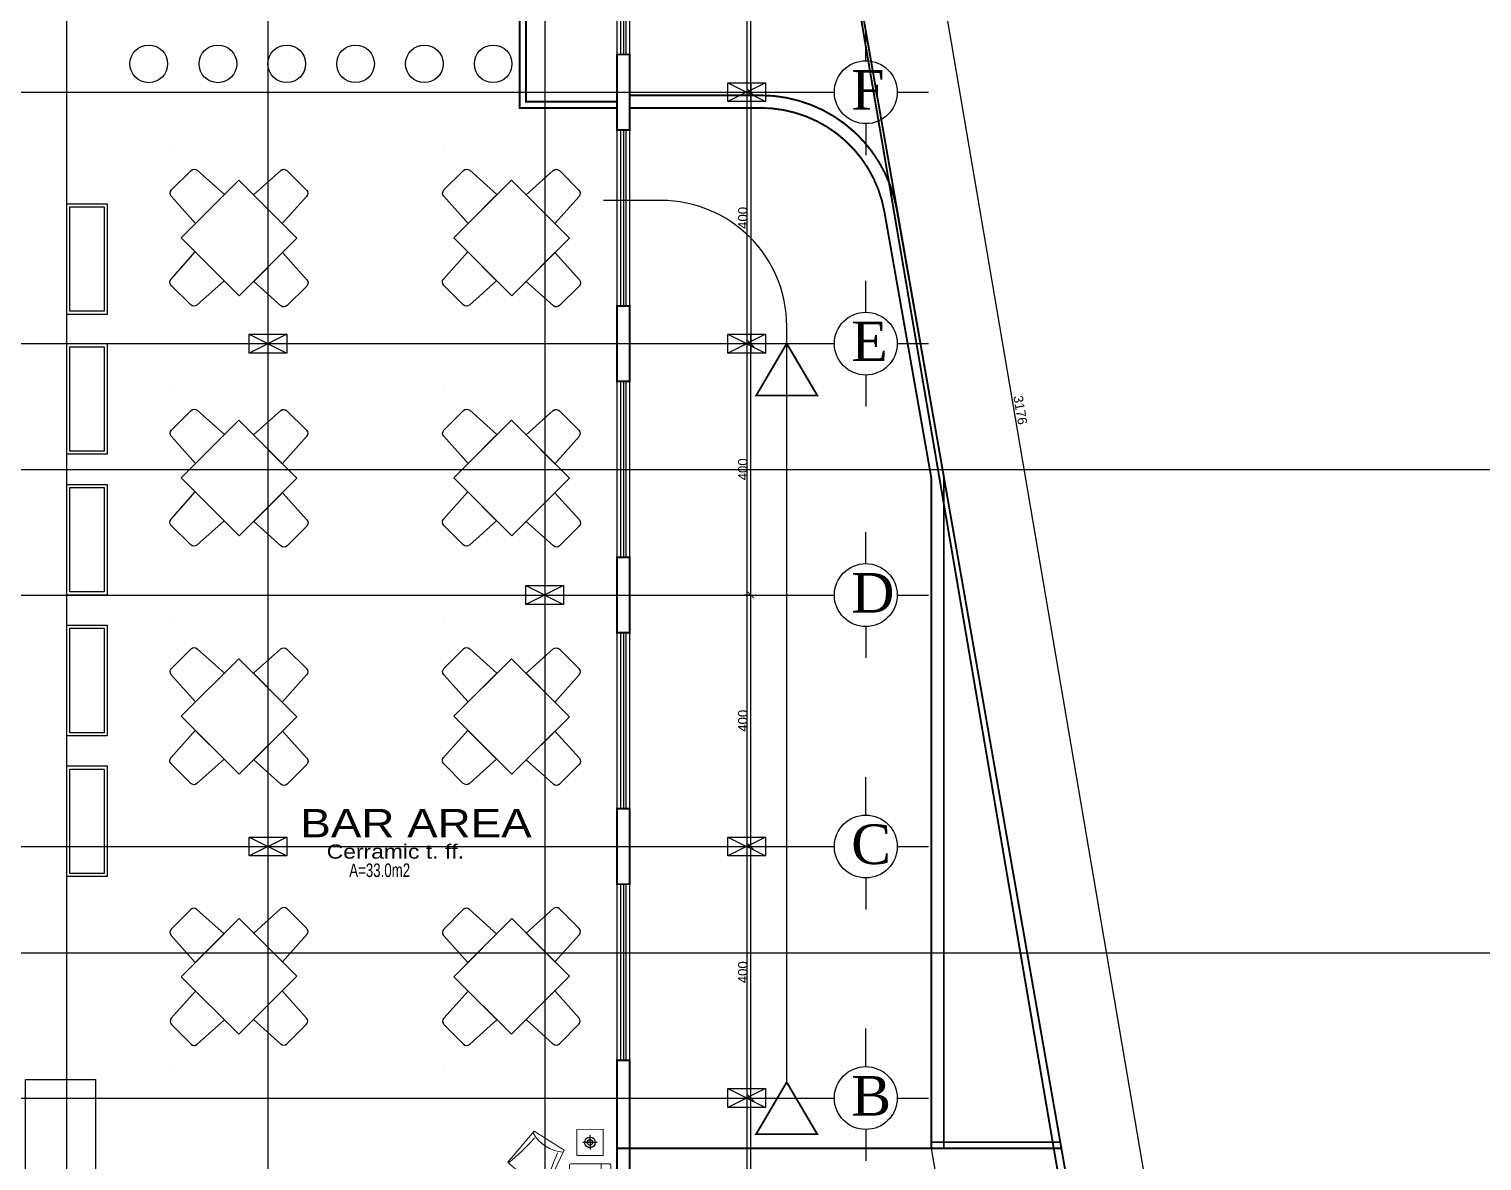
# Model space of a CAD drawing. Extents: x 250879 to 348495, y -51522 to -9360.
# Drawn here: x 317439 to 319750, y -43072 to -41272 of the extents above; entities that cross this region are included whole.
import ezdxf

# ---------------------------------------------------------------- set-up
doc = ezdxf.new("R2010")
doc.units = 0
doc.layers.get('0').update_dxf_attribs({"linetype": 'CONTINUOUS'})
doc.layers.get('DEFPOINTS').update_dxf_attribs({"color": 9, "linetype": 'CONTINUOUS'})
for name, color, linetype, lineweight in [('A-text finishing', 6, 'CONTINUOUS', 13), ('A-text function', 30, 'CONTINUOUS', 20), ('FURN', 126, 'CONTINUOUS', 9)]:
    doc.layers.add(name, color=color, linetype=linetype, lineweight=lineweight)
for name, color, linetype in [('AXIS', 1, 'CONTINUOUS'), ('COLUMN', 5, 'CONTINUOUS'), ('FURNITURE', 4, 'CONTINUOUS'), ('HATCH', 8, 'CONTINUOUS'), ('TEXT', 3, 'CONTINUOUS'), ('TRUSS', 2, 'CONTINUOUS'), ('WALL', 7, 'CONTINUOUS'), ('WALL1', 2, 'CONTINUOUS')]:
    doc.layers.add(name, color=color, linetype=linetype)
doc.styles.add('ARIAL', font='BOD_CR.TTF', dxfattribs={"width": 1.2})
doc.styles.get("Standard").update_dxf_attribs({"font": 'sanss___.ttf', "height": 15})
doc.styles.add('style2', font='romantic.ttf', dxfattribs={"height": 50})
doc.dimstyles.get("Standard").update_dxf_attribs({"dimtxt": 15, "dimasz": 10, "dimexe": 10, "dimexo": 30, "dimgap": 5, "dimtad": 1, "dimdec": 0, "dimdsep": 46, "dimtxsty": 'Standard', "dimblk1": 'ARCHTICK', "dimblk2": 'ARCHTICK', "dimsah": 1, "dimcen": 2.5, "dimdle": 15, "dimclrd": 3, "dimclre": 3, "dimclrt": 3, "dimazin": 0, "dimtfac": 1, "dimtdec": 0, "dimtmove": 2, "dimatfit": 2, "dimldrblk": 'ARCHTICK', "dimfxl": 1.0455, "dimfxlon": 1, "dimtolj": 1, "dimtzin": 0, "dimarcsym": 0})
doc.dimstyles.new('STANDARD$0', dxfattribs={"dimscale": 0, "dimtxt": 12, "dimasz": 8, "dimexe": 15, "dimexo": 0.0625, "dimgap": 2, "dimtad": 1, "dimdec": 0, "dimzin": 0, "dimdsep": 46, "dimtxsty": 'Standard', "dimblk1": 'ARCHTICK', "dimblk2": 'ARCHTICK', "dimsah": 1, "dimcen": 0.09, "dimdle": 15, "dimclrd": 3, "dimclre": 3, "dimclrt": 3, "dimazin": 0, "dimtfac": 1, "dimtdec": 0, "dimtofl": 0, "dimtmove": 1, "dimatfit": 3, "dimldrblk": 'ARCHTICK', "dimfxl": 1.0455, "dimfxlon": 1, "dimtolj": 1, "dimtzin": 0, "dimarcsym": 0})

# ---------------------------------------------------------------- blocks, each defined once
blk = doc.blocks.new('_ARCHTICK')
at = {"color": 0, "linetype": 'ByBlock', "const_width": 0.15}
blk.add_lwpolyline([(-0.5, -0.5), (0.5, 0.5)], dxfattribs=at)
blk = doc.blocks.new('*D2120')
at = {"layer": 'DEFPOINTS', "color": 0, "linetype": 'ByBlock', "ltscale": 3, "transparency": 16777216}
for p in [(318520.2, -42972.2), (318587, -42972.2), (318385.2, -43270.2)]:
    blk.add_point(p, dxfattribs=at)
at = {"layer": 'WALL1', "color": 3, "linetype": 'ByBlock', "lineweight": -2, "ltscale": 3, "transparency": 16777216}
for p, q in [((318585.9, -42972.2), (318597, -42972.2)), ((318587, -43285.2), (318587, -42957.2)), ((318585.9, -43270.2), (318597, -43270.2))]:
    blk.add_line(p, q, dxfattribs=at)
at = {"layer": 'WALL1', "color": 3, "linetype": 'ByBlock', "lineweight": -2, "ltscale": 3, "transparency": 16777216, "xscale": 10, "yscale": 10, "zscale": 10}
for p, rotation in [((318587, -42972.2), 90), ((318587, -43270.2), 270)]:
    blk.add_blockref('_ARCHTICK', p, dxfattribs=dict(at, rotation=rotation))
at = {"layer": 'WALL1', "color": 3, "linetype": 'ByBlock', "ltscale": 3, "transparency": 16777216, "insert": (318574.3, -43121.2), "char_height": 15, "attachment_point": 5, "rotation": 90}
blk.add_mtext('\\A1;298', dxfattribs=at)
blk = doc.blocks.new('*D2121')
at = {"layer": 'DEFPOINTS', "color": 0, "linetype": 'ByBlock', "ltscale": 3, "transparency": 16777216}
for p in [(318587, -42572), (318587, -42572), (318520.2, -42972.2)]:
    blk.add_point(p, dxfattribs=at)
at = {"layer": 'WALL1', "color": 3, "linetype": 'ByBlock', "lineweight": -2, "ltscale": 3, "transparency": 16777216}
for p, q in [((318587, -42987.2), (318587, -42557)), ((318587, -42572), (318577, -42572)), ((318585.9, -42972.2), (318597, -42972.2))]:
    blk.add_line(p, q, dxfattribs=at)
at = {"layer": 'WALL1', "color": 3, "linetype": 'ByBlock', "lineweight": -2, "ltscale": 3, "transparency": 16777216, "xscale": 10, "yscale": 10, "zscale": 10}
for p, rotation in [((318587, -42572), 90), ((318587, -42972.2), 270)]:
    blk.add_blockref('_ARCHTICK', p, dxfattribs=dict(at, rotation=rotation))
at = {"layer": 'WALL1', "color": 3, "linetype": 'ByBlock', "ltscale": 3, "transparency": 16777216, "insert": (318574.3, -42772.1), "char_height": 15, "attachment_point": 5, "rotation": 90}
blk.add_mtext('\\A1;400', dxfattribs=at)
blk = doc.blocks.new('*D2122')
at = {"layer": 'DEFPOINTS', "color": 0, "linetype": 'ByBlock', "ltscale": 3, "transparency": 16777216}
for p in [(318587, -42172), (318587, -42172), (318587, -42572)]:
    blk.add_point(p, dxfattribs=at)
at = {"layer": 'WALL1', "color": 3, "linetype": 'ByBlock', "lineweight": -2, "ltscale": 3, "transparency": 16777216}
for p, q in [((318587, -42587), (318587, -42157)), ((318587, -42172), (318577, -42172)), ((318587, -42572), (318577, -42572))]:
    blk.add_line(p, q, dxfattribs=at)
at = {"layer": 'WALL1', "color": 3, "linetype": 'ByBlock', "lineweight": -2, "ltscale": 3, "transparency": 16777216, "xscale": 10, "yscale": 10, "zscale": 10}
for p, rotation in [((318587, -42172), 90), ((318587, -42572), 270)]:
    blk.add_blockref('_ARCHTICK', p, dxfattribs=dict(at, rotation=rotation))
at = {"layer": 'WALL1', "color": 3, "linetype": 'ByBlock', "ltscale": 3, "transparency": 16777216, "insert": (318574.3, -42372), "char_height": 15, "attachment_point": 5, "rotation": 90}
blk.add_mtext('\\A1;400', dxfattribs=at)
blk = doc.blocks.new('*D2123')
at = {"layer": 'DEFPOINTS', "color": 0, "linetype": 'ByBlock', "ltscale": 3, "transparency": 16777216}
for p in [(318587, -41772), (318587, -41772), (318587, -42172)]:
    blk.add_point(p, dxfattribs=at)
at = {"layer": 'WALL1', "color": 3, "linetype": 'ByBlock', "lineweight": -2, "ltscale": 3, "transparency": 16777216}
for p, q in [((318587, -41772), (318577, -41772)), ((318587, -42187), (318587, -41757)), ((318587, -42172), (318577, -42172))]:
    blk.add_line(p, q, dxfattribs=at)
at = {"layer": 'WALL1', "color": 3, "linetype": 'ByBlock', "lineweight": -2, "ltscale": 3, "transparency": 16777216, "xscale": 10, "yscale": 10, "zscale": 10}
for p, rotation in [((318587, -41772), 90), ((318587, -42172), 270)]:
    blk.add_blockref('_ARCHTICK', p, dxfattribs=dict(at, rotation=rotation))
at = {"layer": 'WALL1', "color": 3, "linetype": 'ByBlock', "ltscale": 3, "transparency": 16777216, "insert": (318574.3, -41972), "char_height": 15, "attachment_point": 5, "rotation": 90}
blk.add_mtext('\\A1;400', dxfattribs=at)
blk = doc.blocks.new('*D2124')
at = {"layer": 'DEFPOINTS', "color": 0, "linetype": 'ByBlock', "ltscale": 3, "transparency": 16777216}
for p in [(318587, -40972), (318587, -40972), (318587, -41372)]:
    blk.add_point(p, dxfattribs=at)
at = {"layer": 'WALL1', "color": 3, "linetype": 'ByBlock', "lineweight": -2, "ltscale": 3, "transparency": 16777216}
for p, q in [((318587, -41387), (318587, -40957)), ((318587, -40972), (318577, -40972)), ((318587, -41372), (318577, -41372))]:
    blk.add_line(p, q, dxfattribs=at)
at = {"layer": 'WALL1', "color": 3, "linetype": 'ByBlock', "lineweight": -2, "ltscale": 3, "transparency": 16777216, "xscale": 10, "yscale": 10, "zscale": 10}
for p, rotation in [((318587, -40972), 90), ((318587, -41372), 270)]:
    blk.add_blockref('_ARCHTICK', p, dxfattribs=dict(at, rotation=rotation))
at = {"layer": 'WALL1', "color": 3, "linetype": 'ByBlock', "ltscale": 3, "transparency": 16777216, "insert": (318574.3, -41172), "char_height": 15, "attachment_point": 5, "rotation": 90}
blk.add_mtext('\\A1;400', dxfattribs=at)
blk = doc.blocks.new('*D2127')
at = {"layer": 'DEFPOINTS', "color": 0, "linetype": 'ByBlock', "ltscale": 3, "transparency": 16777216}
for p in [(318549.7, -41372), (318549.7, -41772), (318587, -41772)]:
    blk.add_point(p, dxfattribs=at)
at = {"layer": 'WALL1', "color": 3, "linetype": 'ByBlock', "lineweight": -2, "ltscale": 3, "transparency": 16777216}
for p, q in [((318587, -41357), (318587, -41787)), ((318585.9, -41372), (318597, -41372)), ((318585.9, -41772), (318597, -41772))]:
    blk.add_line(p, q, dxfattribs=at)
at = {"layer": 'WALL1', "color": 3, "linetype": 'ByBlock', "lineweight": -2, "ltscale": 3, "transparency": 16777216, "xscale": 10, "yscale": 10, "zscale": 10}
for p, rotation in [((318587, -41372), 90), ((318587, -41772), 270)]:
    blk.add_blockref('_ARCHTICK', p, dxfattribs=dict(at, rotation=rotation))
at = {"layer": 'WALL1', "color": 3, "linetype": 'ByBlock', "ltscale": 3, "transparency": 16777216, "insert": (318574.3, -41572), "char_height": 15, "attachment_point": 5, "rotation": 90}
blk.add_mtext('\\A1;400', dxfattribs=at)
blk = doc.blocks.new('A$C237F6A72')
at = {"layer": 'FURNITURE', "color": 1}
for p, q in [((-150, 0), (150, 0)), ((0, -150), (0, 150))]:
    blk.add_line(p, q, dxfattribs=at)
at = {"layer": 'FURNITURE', "color": 2}
blk.add_circle((0, 0), 112, dxfattribs=at)
at = {"layer": 'FURNITURE', "color": 1}
blk.add_circle((0, 0), 56.2, dxfattribs=at)
blk = doc.blocks.new('sof4')
at = {"layer": 'FURN'}
for p, q in [((310711.9, -66838.3), (310712, -66799.8)), ((310712, -66799.8), (310750.5, -66799.9)), ((310750.5, -66799.9), (310750.4, -66838.4)), ((310576.8, -66809.7), (310690.9, -66809.4)), ((310576.9, -66860.8), (310576.8, -66809.7)), ((310643.6, -66809.5), (310643.7, -66820)), ((310643.7, -66820), (310680.4, -66819.9)), ((310669.9, -66820.5), (310670, -66859.9)), ((310680.4, -66819.9), (310680.5, -66860.5)), ((310690.9, -66809.4), (310691, -66860.5)), ((310750.4, -66838.4), (310711.9, -66838.3)), ((310691, -66860.5), (310576.9, -66860.8)), ((310698.5, -66866.5), (310698.1, -67002.3)), ((310700.6, -66852.5), (310700.6, -66864.4)), ((310747.5, -66864.6), (310700.6, -66864.4)), ((310759.4, -66850.6), (310702.7, -66850.4)), ((310740.5, -66864.5), (310740.1, -67004.5)), ((310747.5, -66850.6), (310747, -67018.6)), ((310761.5, -66852.7), (310761, -67016.5)), ((310586.2, -66976.1), (310586.4, -66892.1)), ((310586.4, -66892.1), (310670.4, -66892.3)), ((310670.4, -66892.3), (310670.2, -66976.3)), ((310698.3, -66911.1), (310747.3, -66911.2)), ((310670.2, -66976.3), (310586.2, -66976.1)), ((310698.2, -66957.7), (310747.2, -66957.9)), ((310692.3, -67038.4, -129.5), (310666.5, -66983.9, -129.5)), ((310700.2, -67004.4), (310700.1, -67016.3)), ((310747.1, -67004.6), (310700.2, -67004.4)), ((310758.9, -67018.6), (310702.2, -67018.4)), ((310648.5, -67066.7, -129.5), (310609.4, -67020.9, -129.5)), ((310692.3, -67038.4, -129.5), (310648.5, -67066.7, -129.5)), ((310711.3, -67030.6), (310711.2, -67069.1)), ((310749.8, -67030.7), (310711.3, -67030.6)), ((310749.7, -67069.2), (310749.8, -67030.7)), ((310711.2, -67069.1), (310749.7, -67069.2))]:
    blk.add_line(p, q, dxfattribs=at)
at = {"layer": 'FURN', "extrusion": (0, 0, -1)}
for centre, major_axis, start_param, end_param in [((310675.3, -66849.7), (-21, -21), 2.175917, 2.530727), ((310675.2, -66830.6), (21, -21), 0.60512, 0.959931)]:
    blk.add_ellipse(centre, major_axis=major_axis, ratio=1, start_param=start_param, end_param=end_param, dxfattribs=at)
at = {"layer": 'FURN'}
for centre, major_axis, ratio, start_param, end_param in [((310700.6, -66866.5), (-1.48, 1.48), 1, -0.788271, 0.782526), ((310702.7, -66852.5), (-1.48, 1.48), 1, -0.788271, 0.782526), ((310759.4, -66852.7), (1.48, 1.48), 1, 5.494915, 7.065711), ((310936.3, -67463.7, -129.5), (-300.2, 464.1), 0.5625, -0.109671, 0.109671), ((310781.8, -67008.2, -129.5), (-87.3, 158), 0.555479, 1.129115, 1.432361), ((310584.2, -67136, -129.5), (-108.3, 144.4), 0.555479, -1.432361, -1.129115), ((310700.2, -67002.3), (-1.48, 1.48), 1, 0.782526, 2.353322), ((310702.2, -67016.3), (1.48, 1.48), 1, 2.353322, 3.924118), ((310758.9, -67016.5), (1.48, 1.48), 1, 3.924118, 5.494915), ((310779.9, -67221.9, -129.5), (-114.9, 177.7), 0.496428, -0.252973, 0.252973)]:
    blk.add_ellipse(centre, major_axis=major_axis, ratio=ratio, start_param=start_param, end_param=end_param, dxfattribs=at)
at = {"layer": 'FURN', "extrusion": (0, 0, -1), "xscale": 0.06999999998515705, "yscale": 0.06999999998515705, "zscale": -0.06999999999999999, "rotation": 0.1645885730766123}
for p in [(-310731.2, -66819.1), (-310730.5, -67049.9)]:
    blk.add_blockref('A$C237F6A72', p, dxfattribs=at)
blk = doc.blocks.new('T')
at = {"layer": 'FURNITURE'}
for p, q in [((24.3, 40.3), (22, 0)), ((59.8, 45), (29.3, 45)), ((67, 0), (64.8, 40.3)), ((67, 0), (22, 0)), ((-45, -29.7), (-45, -60.3)), ((0, -22.5), (-40.3, -24.7)), ((0, -22.5), (0, -67.5)), ((90.7, -22.5), (131, -24.7)), ((90.7, -22.5), (90.7, -67.5)), ((135.7, -29.7), (135.7, -60.3)), ((-40.3, -65.3), (0, -67.5)), ((131, -65.3), (90.7, -67.5)), ((67.9, -90), (22.9, -90)), ((25.1, -130.3), (22.9, -90)), ((67.9, -90), (65.6, -130.3)), ((60.6, -135), (30.1, -135))]:
    blk.add_line(p, q, dxfattribs=at)
blk.add_lwpolyline([(90.7, -90), (0, -90), (0, 0), (90.7, 0)], close=True, dxfattribs=at)
for centre, start, end in [((29.3, 40), 90, 176.8202), ((59.8, 40), 3.1798, 90), ((-40, -29.7), 93.1798, 180), ((130.7, -29.7), 0, 86.8202), ((-40, -60.3), 180, 266.8202), ((130.7, -60.3), 273.1798, 0), ((30.1, -130), 183.1798, 270), ((60.6, -130), 270, 356.8202)]:
    blk.add_arc(centre, 5, start, end, dxfattribs=at)
at = {"layer": 'WALL'}
for p, q in [((-81.3, -65), (-81.3, -65)), ((124.2, -65), (124.2, -65))]:
    blk.add_line(p, q, dxfattribs=at)
blk = doc.blocks.new('COLUMN')
at = {"layer": 'AXIS'}
for p, q in [((236924.7, -9644.3), (236984.7, -9674.3)), ((236984.7, -9644.3), (236924.7, -9674.3))]:
    blk.add_line(p, q, dxfattribs=at)
at = {"layer": 'COLUMN'}
blk.add_lwpolyline([(236924.7, -9644.3), (236984.7, -9644.3), (236984.7, -9674.3), (236924.7, -9674.3)], close=True, dxfattribs=at)
blk = doc.blocks.new('AXISG')
at = {"layer": 'AXIS'}
for p, q in [((306715.5, -23682.8), (306715.5, -19766.8)), ((307035.7, -19949.2), (307035.7, -23531.7)), ((307797.6, -19949.2), (307797.6, -23524.1)), ((305610, -21092.8), (307936.9, -21092.8)), ((305595.8, -21492.8), (307936.9, -21492.8)), ((305587.5, -21892.8), (307936.9, -21892.8)), ((305587.5, -22292.8), (307936.9, -22292.8)), ((305587.5, -22693), (307936.9, -22693))]:
    blk.add_line(p, q, dxfattribs=at)
at = {"layer": 'WALL', "linetype": 'Continuous'}
for p in [(70842.9, -11433.6), (70081, -11833.6), (70842.9, -11833.6), (70521.5, -12233.6), (70081, -12633.6), (70842.9, -12633.6), (70842.9, -13033.7)]:
    blk.add_blockref('COLUMN', p, dxfattribs=at)
blk = doc.blocks.new('*D21')
at = {"layer": 'DEFPOINTS', "color": 0, "linetype": 'Continuous', "transparency": 16777216}
for p in [(159766.8, -32812.9), (159633.4, -32835.7), (160167.5, -35966.3)]:
    blk.add_point(p, dxfattribs=at)
at = {"layer": 'WALL', "color": 3, "linetype": 'Continuous', "lineweight": -2, "transparency": 16777216}
for p, q in [((160303.4, -35958.3), (159764.3, -32798.1)), ((159765.8, -32813.1), (159781.6, -32810.4)), ((160299.9, -35943.7), (160315.7, -35941))]:
    blk.add_line(p, q, dxfattribs=at)
at = {"layer": 'WALL', "color": 3, "linetype": 'Continuous', "lineweight": -2, "transparency": 16777216, "xscale": 8, "yscale": 8, "zscale": 8}
for p, rotation in [((159766.8, -32812.9), 99.68081920431923), ((160300.9, -35943.5), 279.6808192043192)]:
    blk.add_blockref('_ARCHTICK', p, dxfattribs=dict(at, rotation=rotation))
at = {"layer": 'WALL', "color": 3, "linetype": 'Continuous', "transparency": 16777216, "insert": (160043.5, -34376.6), "char_height": 15, "attachment_point": 5, "rotation": 279.6808}
blk.add_mtext('\\A1;3176', dxfattribs=at)
blk = doc.blocks.new('site77')
at = {"layer": 'WALL', "linetype": 'Continuous', "const_width": 3}
for points in [[(159633.4, -32835.7), (160181.6, -35967.1)], [(159633.4, -32835.7), (160167.5, -35966.3)]]:
    blk.add_lwpolyline(points, dxfattribs=at)
at = {"layer": 'WALL', "linetype": 'Continuous'}
dim = blk.add_aligned_dim(p1=(160167.5, -35966.3), p2=(159633.4, -32835.7), distance=-135.4, dimstyle='STANDARD$0', override={"dimscale": 1}, dxfattribs=at)
dim.commit()
dim.dimension.update_dxf_attribs({"geometry": '*D21', "text_midpoint": (160043.5, -34376.6)})

msp = doc.modelspace()

# ---------------------------------------------------------------- linework, layer by layer
at = {"layer": 'AXIS'}
for p, q in [((317818.69491, -39780.65994), (317818.69491, -43810.85677)), ((318259.17179, -39780.65994), (318259.17179, -43803.29107)), ((318769.91658, -41322.05521), (318769.91658, -41272.05521)), ((316466.64905, -41371.99817), (318719.91662, -41371.99817)), ((318819.91658, -41372.05521), (318869.91658, -41372.05521)), ((318769.91658, -41422.05521), (318769.91658, -41472.05521)), ((318769.91658, -41722.05521), (318769.91658, -41672.05521)), ((316468.34525, -41771.99817), (318719.91662, -41771.99817)), ((318819.91658, -41772.05521), (318869.91658, -41772.05521)), ((318769.91658, -41822.05521), (318769.91658, -41872.05521)), ((285747.17429, -41972.08046), (334477.223, -41972.08046)), ((315250.88423, -41972.08046), (319302.56544, -41972.08046)), ((318769.91658, -42122.05521), (318769.91658, -42072.05521)), ((316413.76344, -42171.99817), (318719.91662, -42171.99817)), ((318819.91658, -42172.05521), (318869.91658, -42172.05521)), ((318769.91658, -42222.05521), (318769.91658, -42272.05521)), ((318769.91658, -42522.05521), (318769.91658, -42461.62656)), ((316623.5309, -42571.99817), (318719.91662, -42571.99817)), ((318819.91658, -42572.05521), (318869.91658, -42572.05521)), ((318769.91658, -42622.05521), (318769.91658, -42672.05521)), ((318769.91658, -42922.21979), (318769.91658, -42861.79114)), ((316623.5309, -42972.16275), (318719.91662, -42972.16275)), ((318819.91658, -42972.21979), (318869.91658, -42972.21979)), ((318769.91658, -43022.21979), (318769.91658, -43072.21979))]:
    msp.add_line(p, q, dxfattribs=at)
for centre in [(318769.91658, -41372.05521), (318769.91658, -41772.05521), (318769.91658, -42172.05521), (318769.91658, -42572.05521), (318769.91658, -42972.21979)]:
    msp.add_circle(centre, 50, dxfattribs=at)
at = {"layer": 'FURNITURE', "ltscale": 3}
for p, q in [((318444.17179, -41544.25948), (318352.84285, -41544.25948)), ((318644.17179, -42947.16275), (318644.17179, -41744.25948))]:
    msp.add_line(p, q, dxfattribs=at)
for points in [[(318374.17179, -41031.99817), (318394.17179, -41031.99817), (318394.17179, -41311.99817), (318374.17179, -41311.99817)], [(318388.00073, -41311.99817), (318380.34285, -41311.99817), (318380.34285, -41031.99817), (318388.00073, -41031.99817)], [(318374.17179, -41431.99817), (318394.17179, -41431.99817), (318394.17179, -41711.99817), (318374.17179, -41711.99817)], [(318388.00073, -41711.99817), (318380.34285, -41711.99817), (318380.34285, -41431.99817), (318388.00073, -41431.99817)], [(317498.53545, -41549.42067), (317562.95268, -41549.42067), (317562.95268, -41725.47807), (317498.53545, -41725.47807)], [(317503.53545, -41554.42067), (317557.95268, -41554.42067), (317557.95268, -41720.47807), (317503.53545, -41720.47807)], [(317498.53545, -41771.99817), (317562.95268, -41771.99817), (317562.95268, -41948.05556), (317498.53545, -41948.05556)], [(317503.53545, -41776.99817), (317557.95268, -41776.99817), (317557.95268, -41943.05556), (317503.53545, -41943.05556)], [(318374.17179, -41831.99817), (318394.17179, -41831.99817), (318394.17179, -42111.99817), (318374.17179, -42111.99817)], [(318388.00073, -42111.99817), (318380.34285, -42111.99817), (318380.34285, -41831.99817), (318388.00073, -41831.99817)], [(317498.53545, -41995.94077), (317562.95268, -41995.94077), (317562.95268, -42171.99817), (317498.53545, -42171.99817)], [(317503.53545, -42000.94077), (317557.95268, -42000.94077), (317557.95268, -42166.99817), (317503.53545, -42166.99817)], [(317498.53545, -42219.88338), (317562.95268, -42219.88338), (317562.95268, -42395.94077), (317498.53545, -42395.94077)], [(317503.53545, -42224.88338), (317557.95268, -42224.88338), (317557.95268, -42390.94077), (317503.53545, -42390.94077)], [(318374.17179, -42231.99817), (318394.17179, -42231.99817), (318394.17179, -42511.99817), (318374.17179, -42511.99817)], [(318388.00073, -42511.99817), (318380.34285, -42511.99817), (318380.34285, -42231.99817), (318388.00073, -42231.99817)], [(317498.53545, -42443.82599), (317562.95268, -42443.82599), (317562.95268, -42619.88338), (317498.53545, -42619.88338)], [(317503.53545, -42448.82599), (317557.95268, -42448.82599), (317557.95268, -42614.88338), (317503.53545, -42614.88338)], [(318374.17179, -42631.99817), (318394.17179, -42631.99817), (318394.17179, -42911.99817), (318374.17179, -42911.99817)], [(318388.00073, -42912.16275), (318380.34285, -42912.16275), (318380.34285, -42631.99817), (318388.00073, -42631.99817)], [(317544.08493, -43255.30456), (317432.95359, -43255.30456), (317432.95359, -42942.52276), (317544.08493, -42942.52276)]]:
    msp.add_lwpolyline(points, close=True, dxfattribs=at)
for centre in [(317629.00572, -41326.92355), (317739.07186, -41326.92355), (317848.56181, -41326.918), (317958.05024, -41326.91246), (318067.54019, -41326.90691), (318177.02862, -41326.90136)]:
    msp.add_circle(centre, 29.93704, dxfattribs=at)
msp.add_arc((318444.17179, -41744.25948), 200, 0, 90, dxfattribs=at)
at = {"layer": 'HATCH', "linetype": 'ByBlock', "ltscale": 3}
msp.add_line((317498.53545, -43978.12893), (317498.53545, -39361.20031), dxfattribs=at)
at = {"layer": 'WALL', "color": 6, "linetype": 'Continuous'}
msp.add_line((318874.17179, -43052.32734), (318963.69034, -43577.09014), dxfattribs=at)
at = {"layer": 'WALL', "linetype": 'Continuous'}
msp.add_line((319069.02737, -43052.32734), (319108.93045, -43286.24144), dxfattribs=at)
at = {"layer": 'WALL', "color": 4, "linetype": 'Continuous'}
msp.add_xline((336888.45633, -42741.55403), (-1, 0), dxfattribs=at)
at = {"layer": 'WALL', "linetype": 'Continuous', "const_width": 3}
for points in [[(318374.17179, -41396.99817), (318219.17179, -41396.99817), (318219.17179, -41153.55901)], [(318289.17179, -41386.99817), (318374.17179, -41386.99817), (318229.17179, -41386.99817), (318229.17179, -41153.55901)], [(318394.17179, -41371.99817), (318394.17179, -41311.99817), (318374.17179, -41311.99817), (318374.17179, -41371.99817), (318374.17179, -41431.99817), (318394.17179, -41431.99817), (318394.17179, -41371.99817)], [(318394.17179, -41771.99817), (318394.17179, -41711.99817), (318374.17179, -41711.99817), (318374.17179, -41771.99817), (318374.17179, -41831.99817), (318394.17179, -41831.99817), (318394.17179, -41771.99817)], [(318644.17179, -41771.86566), (318595.53602, -41854.51544), (318644.17179, -41854.51544)], [(318644.17179, -41771.86566), (318692.80757, -41854.51544), (318644.17179, -41854.51544)], [(318394.17179, -42171.99817), (318394.17179, -42111.99817), (318374.17179, -42111.99817), (318374.17179, -42171.99817), (318374.17179, -42231.99817), (318394.17179, -42231.99817), (318394.17179, -42171.99817)], [(318394.17179, -42571.99817), (318394.17179, -42511.99817), (318374.17179, -42511.99817), (318374.17179, -42571.99817), (318374.17179, -42631.99817), (318394.17179, -42631.99817), (318394.17179, -42571.99817)], [(318394.17179, -42972.16275), (318394.17179, -42912.16275), (318374.17179, -42912.16275), (318374.17179, -42972.16275), (318374.17179, -43052.32734), (318394.17179, -43052.32734), (318394.17179, -42972.16275)], [(318644.09382, -42947.03024), (318595.45804, -43029.68003), (318644.09382, -43029.68003)], [(318644.09382, -42947.03024), (318692.72959, -43029.68003), (318644.09382, -43029.68003)], [(318390.23515, -43387.32734), (318394.17179, -43387.32734), (318394.17179, -43052.32734), (318394.17179, -43052.32734), (318374.17179, -43052.32734), (318374.17179, -43072.32734), (318374.17179, -43072.32734), (318374.17179, -43387.32734), (318394.17179, -43387.32734), (318390.23515, -43387.32734)]]:
    msp.add_lwpolyline(points, dxfattribs=at)
at = {"layer": 'WALL', "linetype": 'Continuous'}
for points in [[(318374.17179, -41311.99817), (318394.17179, -41311.99817), (318394.17179, -41431.99817), (318374.17179, -41431.99817)], [(318374.17179, -41311.99817), (318394.17179, -41311.99817), (318394.17179, -41431.99817), (318374.17179, -41431.99817)], [(318374.17179, -41711.99817), (318394.17179, -41711.99817), (318394.17179, -41831.99817), (318374.17179, -41831.99817)], [(318374.17179, -42111.99817), (318394.17179, -42111.99817), (318394.17179, -42231.99817), (318374.17179, -42231.99817)], [(318374.17179, -42511.99817), (318394.17179, -42511.99817), (318394.17179, -42631.99817), (318374.17179, -42631.99817)], [(318374.17179, -42912.16275), (318394.17179, -42912.16275), (318394.17179, -43052.32734), (318374.17179, -43052.32734)]]:
    msp.add_lwpolyline(points, close=True, dxfattribs=at)
at = {"layer": 'WALL', "color": 6, "linetype": 'Continuous', "const_width": 3}
for points in [[(318894.17179, -42692.08046), (318894.17179, -43052.32734), (318894.17179, -41983.72576), (318819.28171, -41558.81221, 0.3639919777), (318602.62107, -41376.99817), (318394.17179, -41376.99817)], [(318874.17179, -43052.32734), (318874.17179, -41985.47476), (318799.58529, -41562.28366, 0.3639919777), (318602.62107, -41396.99817), (318394.17179, -41396.99817)]]:
    msp.add_lwpolyline(points, format="xyb", dxfattribs=at)
for points in [[(318374.17179, -41396.99817), (318360.48269, -41396.99817)], [(318874.17179, -43042.32734), (319079.41642, -43042.32734)], [(318394.17179, -43052.32734), (318914.46663, -43052.32734)], [(318874.17179, -43052.32734), (319081.16701, -43052.32734)]]:
    msp.add_lwpolyline(points, dxfattribs=at)
at = {"layer": 'WALL1'}
for p, q in [((318384.17179, -41031.99817), (318384.17179, -41311.99817)), ((318384.17179, -41431.99817), (318384.17179, -41711.99817)), ((318384.17179, -41831.99817), (318384.17179, -42111.99817)), ((318384.17179, -42231.99817), (318384.17179, -42511.99817)), ((318384.17179, -42631.99817), (318384.17179, -42912.16275))]:
    msp.add_line(p, q, dxfattribs=at)

# ---------------------------------------------------------------- block references
at = {"layer": 'TRUSS', "linetype": 'Continuous', "xscale": -1.080000000016298, "yscale": 1.080000000016298, "zscale": 1.079999999999836, "rotation": 180}
msp.add_blockref('sof4', (-17257.83413, -115456.71352), dxfattribs=at)
at = {"layer": 'WALL', "linetype": 'Continuous'}
for name, p in [('AXISG', (10783.01535, -20279.1652)), ('site77', (158972.37688, -7501.14005))]:
    msp.add_blockref(name, p, dxfattribs=at)
at = {"layer": 'WALL1'}
for p, xscale, yscale, zscale, rotation in [((317680.74463, -41603.64418), -1.440000000011357, 1.440000000002328, 1.44, 134.9999999999999), ((318114.34989, -41603.64418), -1.440000000011357, 1.440000000002328, 1.44, 134.9999999999999), ((317680.74463, -41985.5741), -1.440000000011357, 1.440000000002328, 1.44, 134.9999999999999), ((318114.34989, -41985.5741), -1.440000000011357, 1.440000000002328, 1.44, 134.9999999999999), ((317680.74463, -42364.85524), -1.440000000011357, 1.440000000002328, 1.44, 134.9999999999999), ((318114.34989, -42364.85524), -1.440000000011357, 1.440000000002328, 1.44, 134.9999999999999), ((317680.74463, -42779.14109), 1.440000000001067, 1.440000000001067, 1.440000000001067, 44.99999999959059), ((318114.34989, -42779.14109), 1.440000000001067, 1.440000000001067, 1.440000000001067, 44.99999999959059)]:
    msp.add_blockref('T', p, dxfattribs=dict(at, xscale=xscale, yscale=yscale, zscale=zscale, rotation=rotation))

# ---------------------------------------------------------------- texts
at = {"layer": 'A-text finishing', "style": 'ARIAL', "width": 1.2}
msp.add_text('Cerramic t. ff.', height=22.68, dxfattribs=at).set_placement((317912.18602, -42591.3731))
at = {"layer": 'A-text function', "insert": (317870.29396, -42512.28504), "char_height": 45.36, "width": 1374.19264, "attachment_point": 1, "style": 'ARIAL'}
msp.add_mtext('BAR AREA', dxfattribs=at)
at = {"layer": 'TEXT', "width": 0.7}
msp.add_text('A=33.0m2', height=21.6, rotation=0.12694545, dxfattribs=at).set_placement((317948.08893, -42620.7069))
at = {"layer": 'TEXT', "char_height": 63, "attachment_point": 1, "style": 'style2'}
for s, insert, width in [('F', (318746.82836, -41336.88346), 240.4607), ('E', (318746.82836, -41736.88346), 240.4607), ('D', (318746.82836, -42136.88346), 240.4607), ('C', (318746.82836, -42536.88346), 240.4607), ('B', (318746.82836, -42937.04805), 240.46074)]:
    msp.add_mtext(s, dxfattribs=dict(at, insert=insert, width=width))

# ---------------------------------------------------------------- dimensions: what is measured, and where the dimension line sits
at = {"layer": 'WALL1', "linetype": 'ByBlock', "ltscale": 3}
for base, p1, p2, picture, middle in [((318586.98691, -40971.99817), (318586.98691, -41371.99817), (318586.98691, -40971.99817), '*D2124', (318574.26057, -41171.99817)), ((318586.98691, -41771.99817), (318586.98691, -42171.99817), (318586.98691, -41771.99817), '*D2123', (318574.26057, -41971.99817)), ((318586.98691, -42171.99817), (318586.98691, -42571.99817), (318586.98691, -42171.99817), '*D2122', (318574.26057, -42371.99817)), ((318586.98691, -42571.99817), (318520.17179, -42972.16275), (318586.98691, -42571.99817), '*D2121', (318574.26057, -42772.08046))]:
    dim = msp.add_linear_dim(base=base, p1=p1, p2=p2, angle=90, dimstyle='Standard', override={"dimtmove": 1}, dxfattribs=at)
    dim.commit()
    dim.dimension.update_dxf_attribs({"geometry": picture, "text_midpoint": middle})
for base, p1, p2, picture, middle in [((318586.98691, -41771.99817), (318549.68326, -41371.99817), (318549.68326, -41771.99817), '*D2127', (318574.26057, -41571.99817)), ((318586.98691, -42972.16275), (318385.17179, -43270.16275), (318520.17179, -42972.16275), '*D2120', (318574.26057, -43121.16275))]:
    dim = msp.add_linear_dim(base=base, p1=p1, p2=p2, angle=90, dimstyle='Standard', dxfattribs=at)
    dim.commit()
    dim.dimension.update_dxf_attribs({"geometry": picture, "text_midpoint": middle})

doc.saveas('drawing.dxf')
